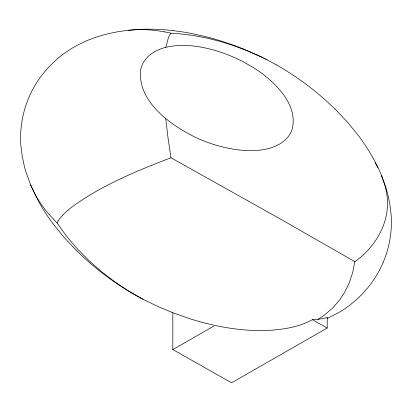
<?xml version="1.0" encoding="UTF-8"?>
<svg xmlns="http://www.w3.org/2000/svg" width="412" height="412" viewBox="0 0 412 412"><rect width="100%" height="100%" fill="white"/><g stroke="black" fill="none" stroke-linecap="round" stroke-linejoin="round"><path stroke-width="0.62" d="M327.221 317.518L327.21 328.04L231.611 382.805L172.819 349.577L172.839 312.739L157.729 306.415L142.943 299.22M381.589 175.697L384.19 182.98A79.964 78.749 -8.9 0 1 386.729 193.867C391.189 220.389 376.249 246.773 354.82 261.646L352.842 271.966L349.52 282.189L345.065 291.572L339.91 299.586L332.803 307.898L324.357 315.175L318.012 319.295L312.44 319.691C300.06 326.567 285.784 329.08 271.817 330.161A162.689 160.217 -8.9 0 1 261.738 330.548C246.021 330.671 230.334 328.74 214.982 325.423L172.819 349.577M165.701 47.37A55.878 55.028 -8.9 0 1 169.111 46.613C188.109 43.281 207.597 47.401 225.477 53.895A156.2 153.825 -8.9 0 1 242.462 61.393L251.99 66.744A131.85 129.847 -8.9 0 1 264.885 75.684C280.428 88.23 297.438 107.316 292.247 128.874A24.895 24.514 -8.9 0 1 288.894 135.744C282.447 144.782 271.245 148.701 260.621 150.025A73.594 72.476 -8.9 0 1 256.455 150.421C241.829 151.328 227.182 148.686 213.267 144.318A149.489 147.218 -8.9 0 1 197.333 138.216C171.958 126.082 137.443 102.418 140.559 70.019A25.426 25.039 -8.9 0 1 144.087 61.393C148.938 53.931 157.26 49.497 165.701 47.37L168.4 37.832A23.608 23.252 -8.9 0 1 169.631 35.262L171.057 33.192L177.696 33.604L193.063 35.432L207.947 38.301L220.343 41.463L233.141 45.464L246.129 50.29L257.412 55.141M140.837 298.103L127.756 290.506L114.299 281.473L101.723 271.812L88.838 260.502L76.375 247.823L66.203 235.757L57.108 222.99L58.21 220.842M383.042 262.748L385.972 255.105A105.384 103.783 -8.9 0 0 391.395 222.362A108.835 107.182 -8.9 0 0 391.076 214.07L389.793 203.816L387.62 193.722A138.38 136.279 -8.9 0 0 385.962 187.877L381.363 175.141A164.64 162.137 -8.9 0 0 376.985 165.49L373.751 159.264A198.507 195.494 -8.9 0 0 358.831 136.145L347.8 122.519L334.941 108.933M327.216 318.466L337.691 313.161A108.995 107.336 -8.9 0 0 363.683 292.494L368.338 287.102A105.724 104.118 -8.9 0 0 383.047 262.748M354.82 261.646L280.675 219.199L170.985 157.755C137.15 170.722 103.082 184.674 73.465 205.887A110.91 109.226 -8.9 0 0 68.031 210.202M128.554 30.267C109.659 32.327 90.877 37.435 74.309 46.911A108.995 107.336 -8.9 0 0 48.317 67.578L43.662 72.97A105.724 104.118 -8.9 0 0 28.953 97.325L26.028 104.972A105.384 103.783 -8.9 0 0 20.605 137.711A108.835 107.182 -8.9 0 0 20.924 146.002L22.207 156.256L24.38 166.35A138.38 136.279 -8.9 0 0 26.038 172.195L30.637 184.931A98.241 96.748 -8.9 0 0 32.291 188.701L35.077 194.237M128.292 30.292L138.628 29.458M128.704 30.251L134.497 29.793M173.534 30.673L180.466 31.595A244.908 241.19 -8.9 0 1 192.924 33.774L206.937 36.977A289.142 284.749 -8.9 0 1 242.9 48.837M164.44 31.827L171.057 33.192M213.509 325.119L203.358 322.653A282.045 277.76 -8.9 0 1 189.839 318.713L172.839 312.739M242.91 48.812L261.615 57.114M257.485 55.131L263.01 57.793M262.264 57.412L264.406 58.478M263.845 58.195L265.792 59.174M265.426 58.983L267.177 59.879M266.997 59.786L276.488 64.9M142.444 298.957L143.005 299.251M141.944 298.695L142.573 299.024M141.45 298.427L142.14 298.793M140.95 298.164L141.702 298.566M140.456 297.897L141.27 298.334M140.404 297.866L135.512 295.172A283.641 279.336 -8.9 0 1 77.111 251.083M312.44 319.691L327.21 328.04M57.108 222.99L53.179 218.978M77.059 251.14L64.2 237.559L53.153 223.937M375.203 162.792L377.861 167.607M30.637 184.931L38.81 201.834A199.403 196.375 -8.9 0 0 53.169 223.927M170.985 157.755L168.158 138.978L165.737 118.543M138.628 29.412A204.852 201.736 -8.9 0 1 173.529 30.704M276.473 64.931A283.641 279.336 -8.9 0 1 334.889 108.989M327.221 317.528A56.552 55.692 -8.9 0 1 318.012 319.285M53.241 218.927A124.136 122.251 -8.9 0 1 34.979 194.289M58.205 220.837A27.475 27.058 -8.9 0 1 60.214 218.03L62.825 215.069A72.043 70.946 -8.9 0 1 68.042 210.218M134.497 29.71A129.476 127.509 -8.9 0 1 164.429 31.873"/></g></svg>
